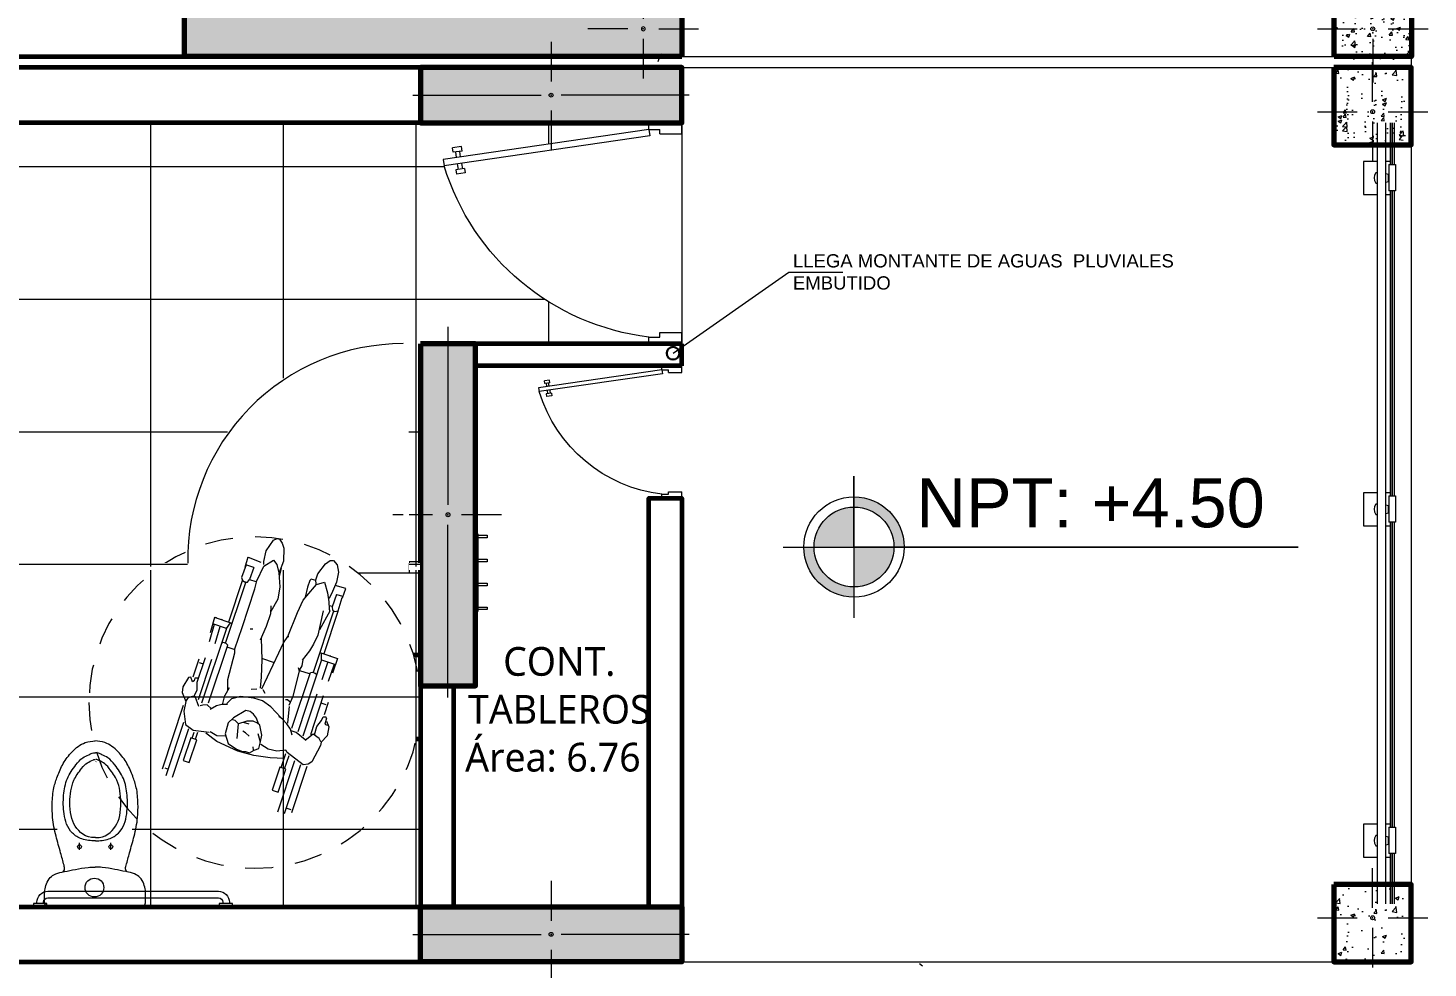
# Model space of a CAD drawing. Header units: metres. Extents: x 28 to 148, y 23 to 113.
# Drawn here: x 48.33 to 54.67, y 60.83 to 65.08 of the extents above; entities that cross this region are included whole.
import ezdxf

# ---------------------------------------------------------------- set-up
doc = ezdxf.new("R2010")
doc.units = ezdxf.units.M
doc.set_wipeout_variables(frame=1)
doc.linetypes.add('DASHED2', pattern=[0.375, 0.25, -0.125])
doc.linetypes.add('HIDDEN', pattern=[9.525, 6.35, -3.175])
for name, color, linetype, lineweight in [('A-FLOR-HRAL', 11, 'Continuous', 9), ('COLUMNAS 50', 32, 'Continuous', 70), ('Equipamiento SR', 23, 'Continuous', 0), ('GRAFO 0 BLANCO', 7, 'Continuous', 0), ('GRAFO 4', 7, 'Continuous', 30), ('GRAFO01', 7, 'Continuous', 0), ('Hatch', 251, 'Continuous', 0), ('I.S.-TUB SAL 2', 140, 'Continuous', 50), ('letras sr', 7, 'Continuous', 5), ('Lineas Referencia', 73, 'Continuous', 13), ('Muros el', 144, 'Continuous', 60), ('Proyeccciones', 1, 'DASHED2', 18), ('puertas', 7, 'Continuous', 5), ('Puertas El', 21, 'Continuous', 15), ('Sanitarios el', 141, 'Continuous', 15), ('Structural - Bearing_Pen_No__20', 1, 'Continuous', 0), ('Tabiques El', 7, 'Continuous', 15), ('TEXTO 100', 7, 'Continuous', 20), ('Vanos', 140, 'Continuous', 5)]:
    doc.layers.add(name, color=color, linetype=linetype, lineweight=lineweight)
doc.styles.add('ARIAL', font='arial.ttf')
doc.styles.add('JOS', font='arial.ttf', dxfattribs={"height": 1})
doc.styles.add('Santa Rosa 1 50', font='trebuc.ttf')
pattern_1 = [(180, (51.2885, 60.8531), (-7e-17, -0.6), []), (270, (51.2885, 60.8531), (0.6, -1e-16), [])]

# ---------------------------------------------------------------- blocks, each defined once
blk = doc.blocks.new('A$C3C3047C9')
at = {"true_color": 0x939598}
h = blk.add_hatch(color=252, dxfattribs=at)
h.dxf.hatch_style = 1
h.paths.add_polyline_path([(1.9, 0), (2.25, 0), (2.25, 0.7), (0, 0.7), (0, 0.45), (1.9, 0.45)])
h.paths.add_polyline_path([(2.0663, 0.575, -1), (2.0837, 0.575, -1)], flags=16)
at = {"layer": 'COLUMNAS 50', "linetype": 'Continuous'}
blk.add_lwpolyline([(2.25, 0.7), (0, 0.7), (0, 0.45), (1.9, 0.45), (1.9, 0), (2.25, 0)], close=True, dxfattribs=at)
at = {"layer": 'Structural - Bearing_Pen_No__20', "linetype": 'Continuous'}
for p, q in [((2.075, 0.62), (2.075, 0.8)), ((2.005, 0.575), (1.825, 0.575)), ((2.145, 0.575), (2.325, 0.575)), ((2.075, 0), (2.075, 0.53))]:
    blk.add_line(p, q, dxfattribs=at)
blk.add_circle((2.075, 0.575), 0.00871, dxfattribs=at)
blk.add_point((2.075, 0.575), dxfattribs=at)
blk = doc.blocks.new('Barandilla - 50 x 12mm-V44-Nivel 2')
at = {"layer": 'A-FLOR-HRAL'}
for p, q in [((-26.7, 93), (-88, 93)), ((-88, 93), (-88, 18.2)), ((34.1, 93), (13.2, 93)), ((27, 79.4), (57, 79.4)), ((27, 79.4), (27, -39.6)), ((57, 79.4), (57, -39.6)), ((-88, 18.2), (-88, -56.6)), ((24.9, 2.6), (25.1, 33.6)), ((-88, -56.6), (-26.7, -56.6)), ((13.2, -56.6), (34.1, -56.6)), ((57, -39.6), (27, -39.6))]:
    blk.add_line(p, q, dxfattribs=at)
for centre, radius, start, end in [((-0.6, 18.2), 39.4, 144.03454, 215.40425), ((-19.3, -77.8), 119.9, 93.56309, 96.31867), ((-19.3, -77.8), 119.9, 68.28199, 74.17456), ((-18.3, 114.4), 119.9, 285.35055, 291.1568), ((-18.3, 114.4), 119.9, 263.12012, 265.98767)]:
    blk.add_arc(centre, radius, start, end, dxfattribs=at)
blk = doc.blocks.new('Barandilla - 50 x 12mm-V8-Nivel 2')
at = {"layer": 'A-FLOR-HRAL'}
for p, q in [((-26.8, 93), (-88, 93)), ((-88, 93), (-88, 18.2)), ((34.1, 93), (13.2, 93)), ((27, 79.4), (57, 79.4)), ((27, 79.4), (27, -39.6)), ((57, 79.4), (57, -39.6)), ((-88, 18.2), (-88, -56.6)), ((24.9, 2.6), (25.1, 33.6)), ((-88, -56.6), (-26.8, -56.6)), ((13.2, -56.6), (34.1, -56.6)), ((57, -39.6), (27, -39.6))]:
    blk.add_line(p, q, dxfattribs=at)
for centre, radius, start, end in [((-0.6, 18.2), 39.4, 144.03454, 215.40425), ((-19.3, -77.8), 119.9, 93.58403, 96.31867), ((-18.3, 114.4), 119.9, 285.37611, 291.1568), ((-19.3, -77.8), 119.9, 68.28199, 74.15247), ((-18.3, 114.4), 119.9, 263.12012, 265.9625)]:
    blk.add_arc(centre, radius, start, end, dxfattribs=at)
blk = doc.blocks.new('Barandilla - Barandilla-596281-Nivel 2')
at = {"layer": 'A-FLOR-HRAL'}
for p, q in [((44629.2, 57249.2), (44629.2, 53713.1)), ((44669.2, 53713.1), (44669.2, 57249.2)), ((44690.1, 57060.5), (44690.1, 57249.2)), ((44698, 57060.5), (44698, 57249.2)), ((44699.6, 57060.5), (44699.6, 57249.2)), ((44707.6, 57060.5), (44707.6, 57249.2)), ((44690.1, 55560.5), (44690.1, 56941.5)), ((44698, 55560.5), (44698, 56941.5)), ((44699.6, 55560.5), (44699.6, 56941.5)), ((44707.6, 55560.5), (44707.6, 56941.5)), ((44690.1, 54060.5), (44690.1, 55441.5)), ((44698, 54060.5), (44698, 55441.5)), ((44699.6, 54060.5), (44699.6, 55441.5)), ((44707.6, 54060.5), (44707.6, 55441.5)), ((44690.1, 53713.1), (44690.1, 53941.5)), ((44698, 53713.1), (44698, 53941.5)), ((44699.6, 53713.1), (44699.6, 53941.5)), ((44707.6, 53713.1), (44707.6, 53941.5))]:
    blk.add_line(p, q, dxfattribs=at)
for name, p in [('Barandilla - 50 x 12mm-V44-Nivel 2', (44655.9, 56981.1)), ('Barandilla - 50 x 12mm-V8-Nivel 2', (44655.9, 55481.1)), ('Barandilla - 50 x 12mm-V8-Nivel 2', (44655.9, 53981.1))]:
    blk.add_blockref(name, p)
blk = doc.blocks.new('puerta 1.00')
at = {"layer": 'Puertas El'}
for p, q in [((165.7653, -11.935), (165.7653, -11.885)), ((165.9153, -11.915), (165.9153, -11.885)), ((165.8653, -11.935), (165.7653, -11.935)), ((165.9153, -11.915), (165.8653, -11.915)), ((165.8653, -11.935), (165.8653, -11.915)), ((165.9153, -11.915), (165.9109, -11.9447)), ((165.9109, -11.9447), (166.8411, -12.0803)), ((165.9153, -11.915), (166.8454, -12.0506)), ((166.76, -12.0129), (166.7629, -11.9931)), ((166.76, -12.0129), (166.7996, -12.0187)), ((166.7629, -11.9931), (166.8024, -11.9989)), ((166.7663, -12.0391), (166.7699, -12.0143)), ((166.7897, -12.0172), (166.7861, -12.042)), ((166.7996, -12.0187), (166.8024, -11.9989)), ((166.7484, -12.0921), (166.7456, -12.1118)), ((166.7484, -12.0921), (166.788, -12.0978)), ((166.7619, -12.0688), (166.7583, -12.0935)), ((166.7817, -12.0716), (166.7781, -12.0964)), ((166.8454, -12.0506), (166.8411, -12.0803)), ((166.8454, -12.0506), (166.8411, -12.0803)), ((166.8454, -12.0506), (166.8411, -12.0803)), ((166.7456, -12.1118), (166.7851, -12.1176)), ((166.788, -12.0978), (166.7851, -12.1176)), ((165.7653, -12.855), (165.7653, -12.835)), ((165.7653, -12.885), (165.7653, -12.835)), ((165.8653, -12.835), (165.7653, -12.835)), ((165.8653, -12.855), (165.8653, -12.835)), ((165.9153, -12.855), (165.8653, -12.855)), ((165.9153, -12.885), (165.9153, -12.855))]:
    blk.add_line(p, q, dxfattribs=at)
at = {"layer": 'Puertas El', "linetype": 'ByBlock'}
blk.add_arc((165.7822, -11.7554), 1.1076, 276.89893, 342.94348, dxfattribs=at)
blk = doc.blocks.new('A$C07B70438')
at = {"layer": 'Equipamiento SR', "linetype": 'Continuous', "lineweight": 0}
for p, q in [((0.0106, 0.3517), (0, 0.3517)), ((0, 0.3517), (0, 0)), ((0.0106, 0), (0.0106, 0.3517)), ((0.0106, 0.3432), (0.0106, 0.3319)), ((0.0525, 0.3432), (0.0106, 0.3432)), ((0.0106, 0.3319), (0.0525, 0.3319)), ((0.0525, 0.3319), (0.0525, 0.3432)), ((0.0525, 0.2348), (0.0106, 0.2348)), ((0.0106, 0.2236), (0.0525, 0.2236)), ((0.0525, 0.2236), (0.0525, 0.2348)), ((0.0525, 0.1264), (0.0106, 0.1264)), ((0.0106, 0.1152), (0.0525, 0.1152)), ((0.0525, 0.1152), (0.0525, 0.1264)), ((0, 0), (0.0106, 0)), ((0.0525, 0.0181), (0.0106, 0.0181)), ((0.0106, 0.0068), (0.0525, 0.0068)), ((0.0525, 0.0068), (0.0525, 0.0181))]:
    blk.add_line(p, q, dxfattribs=at)
blk = doc.blocks.new('DISCAPACITADO-1')
at = {"layer": 'Proyeccciones', "linetype": 'HIDDEN', "ltscale": 1.5}
for p, q in [((682410.6526, 9286072.4771), (682410.7225, 9286072.2423)), ((682410.7473, 9286072.2616), (682410.6806, 9286072.4854)), ((682410.7128, 9286072.4666), (682410.6897, 9286072.4597)), ((682410.7775, 9286072.2677), (682410.7146, 9286072.4788)), ((682410.624, 9286072.3798), (682410.6509, 9286072.3878)), ((682410.6552, 9286072.2751), (682410.624, 9286072.3798)), ((682410.6509, 9286072.3878), (682410.6821, 9286072.2832)), ((682410.142, 9286072.3281), (682410.2148, 9286072.0836)), ((682410.2363, 9286072.1138), (682410.1699, 9286072.3364)), ((682410.2097, 9286072.0094), (682410.1232, 9286072.2995)), ((682410.1347, 9286072.2941), (682410.1499, 9286072.2986)), ((682410.2171, 9286072.2585), (682410.244, 9286072.2665)), ((682410.2483, 9286072.1539), (682410.2171, 9286072.2585)), ((682410.244, 9286072.2665), (682410.2752, 9286072.1619)), ((682410.6821, 9286072.2832), (682410.6552, 9286072.2751)), ((682410.6611, 9286072.2762), (682410.6803, 9286072.2119)), ((682410.6766, 9286072.2815), (682410.6948, 9286072.2207)), ((682410.7607, 9286072.26), (682410.6855, 9286072.2066)), ((682410.7832, 9286072.2575), (682410.7607, 9286072.26)), ((682410.7993, 9286072.2452), (682410.7832, 9286072.2575)), ((682410.8361, 9286072.1704), (682410.7993, 9286072.2452)), ((682410.4631, 9286072.2081), (682410.3661, 9286072.1674)), ((682410.4173, 9286072.1752), (682410.4563, 9286072.1997)), ((682410.4563, 9286072.1997), (682410.4833, 9286072.2085)), ((682410.5356, 9286072.2254), (682410.4631, 9286072.2081)), ((682410.4833, 9286072.2085), (682410.498, 9286072.2084)), ((682410.498, 9286072.2084), (682410.516, 9286072.2135)), ((682410.516, 9286072.2135), (682410.5371, 9286072.2015)), ((682410.533, 9286072.2018), (682410.5312, 9286072.1861)), ((682410.6095, 9286072.234), (682410.5356, 9286072.2254)), ((682410.5371, 9286072.2015), (682410.5571, 9286072.1932)), ((682410.5571, 9286072.1932), (682410.563, 9286072.168)), ((682410.5989, 9286072.1945), (682410.566, 9286072.1753)), ((682410.6392, 9286072.2018), (682410.5989, 9286072.1945)), ((682410.6736, 9286072.2343), (682410.6095, 9286072.234)), ((682410.6796, 9286072.1963), (682410.6392, 9286072.2018)), ((682410.6855, 9286072.2066), (682410.6796, 9286072.1963)), ((682410.222, 9286072.0949), (682410.2576, 9286072.1188)), ((682410.2752, 9286072.1619), (682410.2483, 9286072.1539)), ((682410.2542, 9286072.1549), (682410.2624, 9286072.1275)), ((682410.2576, 9286072.1188), (682410.3307, 9286072.1261)), ((682410.2697, 9286072.1602), (682410.2793, 9286072.1281)), ((682410.3661, 9286072.1674), (682410.3153, 9286072.1306)), ((682410.3351, 9286072.1231), (682410.3662, 9286072.1394)), ((682410.3662, 9286072.1394), (682410.4055, 9286072.1401)), ((682410.4028, 9286072.1317), (682410.4173, 9286072.1752)), ((682410.4143, 9286072.0804), (682410.4028, 9286072.1317)), ((682410.4607, 9286072.0849), (682410.4563, 9286072.1503)), ((682410.4949, 9286072.1239), (682410.4828, 9286072.1162)), ((682410.5126, 9286072.1387), (682410.4949, 9286072.1239)), ((682410.5503, 9286072.1256), (682410.5625, 9286072.1632)), ((682410.569, 9286072.1315), (682410.5581, 9286072.0879)), ((682410.563, 9286072.168), (682410.569, 9286072.1315)), ((682410.7061, 9286072.1274), (682410.6982, 9286072.1009)), ((682410.7649, 9286072.1478), (682410.7232, 9286072.1153)), ((682410.7564, 9286072.1289), (682410.8135, 9286071.9372)), ((682410.8015, 9286072.1202), (682410.7657, 9286072.1497)), ((682410.8415, 9286071.9455), (682410.7884, 9286072.1235)), ((682410.8289, 9286072.1399), (682410.8015, 9286072.1202)), ((682410.8064, 9286072.1227), (682410.817, 9286072.0848)), ((682410.8365, 9286072.1545), (682410.8289, 9286072.1399)), ((682410.8376, 9286072.1555), (682410.8361, 9286072.1704)), ((682410.8649, 9286072.126), (682410.8376, 9286072.1555)), ((682410.8712, 9286072.0846), (682410.8649, 9286072.126)), ((682410.2123, 9286072.0338), (682410.222, 9286072.0949)), ((682410.4387, 9286072.0575), (682410.4143, 9286072.0804)), ((682410.447, 9286072.0688), (682410.4339, 9286072.0662)), ((682410.4925, 9286072.0233), (682410.4387, 9286072.0575)), ((682410.4615, 9286072.0843), (682410.447, 9286072.0688)), ((682410.4993, 9286072.0707), (682410.4615, 9286072.0843)), ((682410.5096, 9286072.0848), (682410.4839, 9286072.0769)), ((682410.5272, 9286072.0707), (682410.4993, 9286072.0707)), ((682410.5478, 9286072.0789), (682410.5272, 9286072.0707)), ((682410.5429, 9286072.0558), (682410.5283, 9286072.0391)), ((682410.5531, 9286072.0821), (682410.5429, 9286072.0558)), ((682410.5581, 9286072.0879), (682410.5478, 9286072.0789)), ((682410.6606, 9286072.0565), (682410.6434, 9286072.0452)), ((682410.6804, 9286072.0771), (682410.6606, 9286072.0565)), ((682410.6982, 9286072.1009), (682410.6804, 9286072.0771)), ((682410.6862, 9286072.0279), (682410.6827, 9286072.0738)), ((682410.7232, 9286072.1153), (682410.7017, 9286072.109)), ((682410.704, 9286072.0969), (682410.78, 9286071.842)), ((682410.8288, 9286071.7837), (682410.7308, 9286072.1123)), ((682410.817, 9286072.0848), (682410.837, 9286072.058)), ((682410.837, 9286072.058), (682410.8437, 9286072.0404)), ((682410.853, 9286072.0741), (682410.8631, 9286072.0774)), ((682410.8584, 9286072.0464), (682410.853, 9286072.0741)), ((682410.8591, 9286072.0593), (682410.8712, 9286072.0846)), ((682410.2033, 9286071.9501), (682410.2202, 9286071.9903)), ((682410.2202, 9286071.9903), (682410.2123, 9286072.0338)), ((682410.2202, 9286071.9903), (682410.2328, 9286071.9723)), ((682410.2806, 9286072.0108), (682410.2619, 9286071.966)), ((682410.2974, 9286072.0052), (682410.2853, 9286072.0081)), ((682410.3935, 9286071.654), (682410.2915, 9286071.9963)), ((682410.3182, 9286072.0033), (682410.2974, 9286072.0052)), ((682410.338, 9286072.02), (682410.3182, 9286072.0033)), ((682410.3236, 9286071.9939), (682410.4024, 9286071.7295)), ((682410.3597, 9286072.0056), (682410.3319, 9286072.0234)), ((682410.3831, 9286071.9993), (682410.3597, 9286072.0056)), ((682410.409, 9286071.9977), (682410.3831, 9286071.9993)), ((682410.3881, 9286071.9945), (682410.3954, 9286071.9585)), ((682410.4272, 9286071.9722), (682410.4059, 9286071.9943)), ((682410.5126, 9286072.0272), (682410.4925, 9286072.0233)), ((682410.5283, 9286072.0391), (682410.5126, 9286072.0272)), ((682410.6059, 9286072.002), (682410.5673, 9286071.9761)), ((682410.6522, 9286072.0502), (682410.6059, 9286072.002)), ((682410.688, 9286071.999), (682410.6862, 9286072.0279)), ((682410.7033, 9286071.9524), (682410.6869, 9286071.9937)), ((682410.8437, 9286072.0404), (682410.8562, 9286072.0398)), ((682410.8645, 9286071.9757), (682410.848, 9286072.0312)), ((682410.8584, 9286072.0464), (682410.8562, 9286072.0398)), ((682410.2043, 9286071.9245), (682410.2033, 9286071.9501)), ((682410.2328, 9286071.9723), (682410.2499, 9286071.9648)), ((682410.2499, 9286071.9648), (682410.2619, 9286071.966)), ((682410.257, 9286071.9652), (682410.2708, 9286071.9355)), ((682410.2708, 9286071.9355), (682410.2693, 9286071.8996)), ((682410.3309, 9286071.7965), (682410.2758, 9286071.9812)), ((682410.3974, 9286071.9565), (682410.4159, 9286071.9209)), ((682410.4082, 9286071.9318), (682410.4068, 9286071.8854)), ((682410.4675, 9286071.9604), (682410.4272, 9286071.9722)), ((682410.5281, 9286071.9654), (682410.4675, 9286071.9604)), ((682410.5136, 9286071.9259), (682410.5398, 9286071.9229)), ((682410.5673, 9286071.9761), (682410.5281, 9286071.9654)), ((682410.5674, 9286071.9254), (682410.5763, 9286071.9422)), ((682410.6799, 9286071.969), (682410.6708, 9286071.9689)), ((682410.6921, 9286071.9788), (682410.6799, 9286071.969)), ((682410.7285, 9286071.8364), (682410.7033, 9286071.9524)), ((682410.8563, 9286071.9853), (682410.8332, 9286071.9784)), ((682410.2288, 9286071.8809), (682410.2043, 9286071.9245)), ((682410.2405, 9286071.879), (682410.2288, 9286071.8809)), ((682410.2474, 9286071.9001), (682410.2405, 9286071.879)), ((682410.255, 9286071.8955), (682410.2474, 9286071.9001)), ((682410.2731, 9286071.7964), (682410.2485, 9286071.8793)), ((682410.2584, 9286071.8832), (682410.255, 9286071.8955)), ((682410.2741, 9286071.8839), (682410.2584, 9286071.8832)), ((682410.2693, 9286071.9007), (682410.3029, 9286071.7882)), ((682410.4068, 9286071.8854), (682410.435, 9286071.7636)), ((682410.5584, 9286071.8696), (682410.5549, 9286071.9194)), ((682410.5585, 9286071.7898), (682410.5584, 9286071.8696)), ((682410.562, 9286071.9221), (682410.6349, 9286071.757)), ((682410.8346, 9286071.8722), (682410.8578, 9286071.7943)), ((682410.8855, 9286071.8006), (682410.8618, 9286071.8803)), ((682410.2946, 9286071.8187), (682410.2768, 9286071.8134)), ((682410.6111, 9286071.8017), (682410.5632, 9286071.7871)), ((682410.724, 9286071.821), (682410.7285, 9286071.8364)), ((682410.7401, 9286071.8127), (682410.7275, 9286071.8361)), ((682410.7755, 9286071.8486), (682410.7322, 9286071.8364)), ((682410.7445, 9286071.7834), (682410.7401, 9286071.8127)), ((682410.78, 9286071.842), (682410.7897, 9286071.8401)), ((682410.7897, 9286071.8401), (682410.8017, 9286071.8437)), ((682410.7931, 9286071.8406), (682410.8771, 9286071.559)), ((682410.8017, 9286071.8437), (682410.8088, 9286071.8506)), ((682410.8288, 9286071.7837), (682410.8921, 9286071.8026)), ((682410.9009, 9286071.774), (682410.8799, 9286071.8425)), ((682410.4326, 9286071.7486), (682410.3996, 9286071.7383)), ((682410.435, 9286071.7636), (682410.4348, 9286071.7458)), ((682410.4348, 9286071.7458), (682410.4655, 9286071.6471)), ((682410.5522, 9286071.6956), (682410.5585, 9286071.7898)), ((682410.6349, 9286071.757), (682410.6536, 9286071.7114)), ((682410.773, 9286071.7441), (682410.7408, 9286071.7875)), ((682410.7892, 9286071.713), (682410.773, 9286071.7441)), ((682410.8199, 9286071.7498), (682410.9009, 9286071.774)), ((682410.8286, 9286071.7834), (682410.8276, 9286071.7527)), ((682410.895, 9286071.562), (682410.8375, 9286071.7551)), ((682410.8671, 9286071.7629), (682410.8679, 9286071.7604)), ((682410.3381, 9286071.6375), (682410.3181, 9286071.7178)), ((682410.3385, 9286071.6063), (682410.3217, 9286071.676)), ((682410.3457, 9286071.7246), (682410.3653, 9286071.6458)), ((682410.3833, 9286071.719), (682410.3736, 9286071.7209)), ((682410.3953, 9286071.7225), (682410.3833, 9286071.719)), ((682410.3922, 9286071.7211), (682410.4761, 9286071.4394)), ((682410.4024, 9286071.7295), (682410.3953, 9286071.7225)), ((682410.574, 9286071.6402), (682410.5485, 9286071.7023)), ((682410.6536, 9286071.7114), (682410.6727, 9286071.6822)), ((682410.6727, 9286071.6822), (682410.7136, 9286071.5718)), ((682410.6727, 9286071.6822), (682410.6765, 9286071.6813)), ((682410.8082, 9286071.6714), (682410.7892, 9286071.713)), ((682410.3935, 9286071.654), (682410.3315, 9286071.6355)), ((682410.4195, 9286071.6305), (682410.3385, 9286071.6064)), ((682410.3725, 9286071.6165), (682410.3738, 9286071.6114)), ((682410.3938, 9286071.6539), (682410.4115, 9286071.6287)), ((682410.4594, 9286071.4322), (682410.4019, 9286071.6253)), ((682410.4655, 9286071.6471), (682410.5164, 9286071.4706)), ((682410.5008, 9286071.6532), (682410.5139, 9286071.6517)), ((682410.5911, 9286071.5825), (682410.574, 9286071.6402)), ((682410.8282, 9286071.5611), (682410.8082, 9286071.6714)), ((682410.8585, 9286071.5618), (682410.8147, 9286071.6477)), ((682410.3462, 9286071.6046), (682410.3453, 9286071.6083)), ((682410.591, 9286071.5452), (682410.5911, 9286071.5825)), ((682410.6216, 9286071.5152), (682410.5928, 9286071.5717)), ((682410.7136, 9286071.5718), (682410.7366, 9286071.5157)), ((682410.8536, 9286071.5188), (682410.856, 9286071.5524)), ((682410.856, 9286071.5524), (682410.8585, 9286071.5618)), ((682410.8691, 9286071.5418), (682410.8712, 9286071.5566)), ((682410.8712, 9286071.5566), (682410.8824, 9286071.5622)), ((682410.8824, 9286071.5622), (682410.8975, 9286071.5596)), ((682410.8975, 9286071.5596), (682410.9136, 9286071.4984)), ((682410.6303, 9286071.4587), (682410.6216, 9286071.5152)), ((682410.7366, 9286071.5157), (682410.7525, 9286071.4947)), ((682410.7554, 9286071.4563), (682410.7455, 9286071.5017)), ((682410.7525, 9286071.4947), (682410.7955, 9286071.4427)), ((682410.8455, 9286071.4795), (682410.8536, 9286071.5188)), ((682410.8689, 9286071.4722), (682410.8541, 9286071.5037)), ((682410.8565, 9286071.5359), (682410.8686, 9286071.5381)), ((682410.8872, 9286071.4845), (682410.8691, 9286071.5418)), ((682410.8872, 9286071.4845), (682410.9161, 9286071.4926)), ((682410.9138, 9286071.5001), (682410.929, 9286071.4567)), ((682410.4557, 9286071.4223), (682410.4596, 9286071.4349)), ((682410.4738, 9286071.3643), (682410.4557, 9286071.4223)), ((682410.4596, 9286071.4349), (682410.4746, 9286071.4431)), ((682410.4756, 9286071.4432), (682410.4832, 9286071.4426)), ((682410.4832, 9286071.4426), (682410.4907, 9286071.4296)), ((682410.5092, 9286071.374), (682410.4907, 9286071.4296)), ((682410.4918, 9286071.4299), (682410.5203, 9286071.4376)), ((682410.5164, 9286071.4706), (682410.5253, 9286071.4339)), ((682410.5253, 9286071.4339), (682410.5536, 9286071.3672)), ((682410.6232, 9286071.3958), (682410.6303, 9286071.4587)), ((682410.7649, 9286071.426), (682410.7554, 9286071.4563)), ((682410.7704, 9286071.4198), (682410.7649, 9286071.426)), ((682410.7917, 9286071.4247), (682410.7704, 9286071.4198)), ((682410.7937, 9286071.4412), (682410.7914, 9286071.4215)), ((682410.7914, 9286071.4215), (682410.8001, 9286071.3949)), ((682410.7955, 9286071.4427), (682410.8308, 9286071.4312)), ((682410.8308, 9286071.4312), (682410.8455, 9286071.4795)), ((682410.8857, 9286071.4296), (682410.8689, 9286071.4722)), ((682410.929, 9286071.4567), (682410.8795, 9286071.4452)), ((682410.8932, 9286071.3834), (682410.8857, 9286071.4296)), ((682410.4814, 9286071.3292), (682410.4684, 9286071.3755)), ((682410.5092, 9286071.374), (682410.4777, 9286071.3649)), ((682410.5545, 9286071.3592), (682410.553, 9286071.3461)), ((682410.5536, 9286071.3672), (682410.597, 9286071.3393)), ((682410.597, 9286071.3393), (682410.6124, 9286071.3573)), ((682410.6124, 9286071.3573), (682410.6232, 9286071.3958)), ((682410.6336, 9286071.376), (682410.6249, 9286071.4115)), ((682410.6431, 9286071.3417), (682410.625, 9286071.3932)), ((682410.8001, 9286071.3949), (682410.8322, 9286071.348)), ((682410.8858, 9286071.3509), (682410.8932, 9286071.3834)), ((682410.4825, 9286071.3293), (682410.5409, 9286071.3493)), ((682410.553, 9286071.3461), (682410.5626, 9286071.2979)), ((682410.5626, 9286071.2979), (682410.594, 9286071.2481)), ((682410.6428, 9286071.2832), (682410.6431, 9286071.3417)), ((682410.8322, 9286071.348), (682410.853, 9286071.3317)), ((682410.853, 9286071.3317), (682410.8681, 9286071.3323)), ((682410.8681, 9286071.3323), (682410.8858, 9286071.3509)), ((682410.594, 9286071.2481), (682410.6101, 9286071.2398)), ((682410.6101, 9286071.2398), (682410.6207, 9286071.2426)), ((682410.6207, 9286071.2426), (682410.6338, 9286071.2605)), ((682410.6338, 9286071.2605), (682410.6428, 9286071.2832))]:
    blk.add_line(p, q, dxfattribs=at)
at = {"layer": 'Proyeccciones', "linetype": 'HIDDEN', "ltscale": 0.02}
blk.add_circle((682410.5323, 9286071.9856), 0.75, dxfattribs=at)
blk = doc.blocks.new('INODFLUX-P')
at = {"layer": 'Sanitarios el'}
for p, q in [((0, -0.2121), (0, 0.2126)), ((0.023, 0.2288), (0.0672, 0.2288)), ((0, 0.1438), (0, -0.0981)), ((0.2582, 0.0706), (0.2891, 0.0706)), ((0.2582, -0.071), (0.2891, -0.071)), ((0.023, -0.2282), (0.023, -0.2282)), ((0.023, -0.2282), (0.0672, -0.2282))]:
    blk.add_line(p, q, dxfattribs=at)
for centre, radius in [((0.2717, 0.0706), 0.00872), ((0.0867, 0.0033), 0.0425), ((0.2717, -0.071), 0.00872)]:
    blk.add_circle(centre, radius, dxfattribs=at)
for points in [[(0, 0.2126), (0.0044, 0.2213), (0.0135, 0.2274), (0.023, 0.2288)], [(0.0672, 0.2288), (0.0955, 0.223), (0.1264, 0.2081), (0.1445, 0.1864), (0.157, 0.1508), (0.1588, 0.1386)], [(0.1874, 0.1409), (0.2442, 0.1561), (0.3196, 0.1768), (0.4039, 0.1925), (0.4675, 0.1942), (0.5389, 0.1866), (0.5904, 0.1708), (0.6481, 0.1445), (0.701, 0.1046), (0.7429, 0.0445), (0.7506, -0.0003)], [(0.1579, 0.145), (0.1674, 0.1389), (0.1874, 0.1409)], [(0.2977, -0.0011), (0.3073, 0.0603), (0.3337, 0.1031), (0.3743, 0.1291), (0.42, 0.1406), (0.5047, 0.1425), (0.5802, 0.1255), (0.6419, 0.087), (0.6742, 0.0556), (0.6882, 0.0286), (0.6966, 0.0076), (0.6966, -0.0011)], [(0.1874, -0.1404), (0.2442, -0.1556), (0.3196, -0.1762), (0.4039, -0.192), (0.4675, -0.1937), (0.5389, -0.1861), (0.5904, -0.1703), (0.6481, -0.144), (0.701, -0.1041), (0.7429, -0.0439), (0.7506, 0.0009)], [(0.2977, -0.0011), (0.3073, -0.0624), (0.3337, -0.1052), (0.3743, -0.1312), (0.42, -0.1427), (0.5047, -0.1446), (0.5802, -0.1276), (0.6419, -0.0891), (0.6742, -0.0577), (0.6882, -0.0307), (0.6966, -0.0097), (0.6966, -0.0011)], [(0.0672, -0.2282), (0.0955, -0.2225), (0.1264, -0.2075), (0.1445, -0.1859), (0.157, -0.1503), (0.1588, -0.1381)], [(0.1579, -0.1444), (0.1674, -0.1384), (0.1874, -0.1404)], [(0, -0.2121), (0.0044, -0.2208), (0.0135, -0.2269), (0.023, -0.2282)]]:
    blk.add_spline(points, degree=3, dxfattribs=at)
for points, knots in [([(0.1588, 0.1386), (0.1623, 0.1223), (0.1698, 0.0871), (0.1777, 0.0409), (0.1792, 0.0109), (0.1796, 0.0003)], [0, 0, 0, 0, 0.0500478, 0.1080759, 0.1401372, 0.1401372, 0.1401372, 0.1401372]), ([(0.3131, -0.0011), (0.3106, 0.0471), (0.3384, 0.0711), (0.391, 0.1086), (0.4315, 0.1145), (0.5072, 0.1138), (0.5432, 0.1094), (0.5901, 0.088), (0.6081, 0.0754), (0.6383, 0.0517), (0.6458, 0.0447), (0.6554, 0.0285), (0.6616, 0.0158), (0.666, 0.0062), (0.6666, 0.0045), (0.6667, 0.0043)], [0, 0, 0, 0, 0.1299393, 0.1299393, 0.2598787, 0.2598787, 0.374754, 0.374754, 0.445792, 0.445792, 0.4942707, 0.4942707, 0.5266072, 0.5266072, 0.535214, 0.535214, 0.535214, 0.535214]), ([(0.1588, -0.1381), (0.1623, -0.1218), (0.1698, -0.0866), (0.1777, -0.0404), (0.1792, -0.0104), (0.1796, 0.0003)], [0, 0, 0, 0, 0.0500478, 0.1080759, 0.1401372, 0.1401372, 0.1401372, 0.1401372]), ([(0.3131, -0.0011), (0.3106, -0.0492), (0.3384, -0.0732), (0.391, -0.1107), (0.4315, -0.1166), (0.5072, -0.1159), (0.5432, -0.1115), (0.5901, -0.0901), (0.6081, -0.0775), (0.6383, -0.0539), (0.6458, -0.0468), (0.6554, -0.0306), (0.6616, -0.0179), (0.666, -0.0083), (0.6666, -0.0066), (0.6667, -0.0064)], [0, 0, 0, 0, 0.1299393, 0.1299393, 0.2598787, 0.2598787, 0.374754, 0.374754, 0.445792, 0.445792, 0.4942707, 0.4942707, 0.5266072, 0.5266072, 0.535214, 0.535214, 0.535214, 0.535214])]:
    blk.add_open_spline(points, degree=3, knots=knots, dxfattribs=at)
for points in [[(0.6667, 0.0043), (0.6667, 0.0041), (0.6667, 0.003), (0.6666, 0.0005)], [(0.6567, -0.0046), (0.6567, -0.0042), (0.6567, -0.0037), (0.6566, -0.0032)], [(0.6667, -0.0064), (0.6667, -0.0062), (0.6667, -0.0051), (0.6666, -0.0027)]]:
    blk.add_open_spline(points, degree=3, dxfattribs=at)
blk.add_point((0, 0), dxfattribs=at)
blk = doc.blocks.new('A$C177A501D')
at = {"layer": 'GRAFO 0 BLANCO'}
for p, q in [((0.835, 0.1), (0.0635, 0.1)), ((0.835, 0.07), (0.0635, 0.07)), ((0.0135, 0.05), (0.0135, 0.045)), ((0.0435, 0.05), (0.0435, 0.045)), ((0.855, 0.045), (0.855, 0.05)), ((0.885, 0.045), (0.885, 0.05))]:
    blk.add_line(p, q, dxfattribs=at)
for points in [[(0.06, 0.045), (0.06, 0.03), (0, 0.03), (0, 0.045)], [(0.9, 0.045), (0.9, 0.03), (0.84, 0.03), (0.84, 0.045)]]:
    blk.add_lwpolyline(points, close=True, dxfattribs=at)
for centre, radius, start, end in [((0.0635, 0.05), 0.05, 90, 180), ((0.0635, 0.05), 0.02, 90, 180), ((0.835, 0.05), 0.05, 0.01798, 90), ((0.835, 0.05), 0.02, 0.01798, 90)]:
    blk.add_arc(centre, radius, start, end, dxfattribs=at)
blk = doc.blocks.new('columna pasillos')
at = {"layer": 'GRAFO 0 BLANCO'}
h = blk.add_hatch(dxfattribs=at)
h.set_pattern_fill('AR-CONC', color=256, scale=0.024, angle=-90)
h.set_pattern_definition([(320, (0, 0), (-0.015060515, -0.17214244), [0.018, -0.198]), (265, (0, 0), (0.18052611, 0.03330032), [0.0144, -0.1584]), (10.45144, (-0.00126, -0.01435), (0.1654656, -0.13884213), [0.01529765, -0.16827411]), (316.1842, (0.048, -7e-10), (-0.03972463, -0.25613792), [0.027, -0.297]), (6.63563, (0.0447, -0.02134), (0.23378846, -0.22431887), [0.02294648, -0.2524113]), (261.18416, (0.048, -7e-10), (0.23378846, -0.22431887), [0.0216, -0.2376]), (291, (0.036, -0.024), (-0.096628536, -0.14325769), [0.018, -0.198]), (236, (0.036, -0.024), (0.17403601, -0.05839568), [0.0144, -0.1584]), (341.45144, (0.02795, -0.03594), (0.07740747, -0.20165337), [0.01529765, -0.16827411]), (307.5, (0, 0), (0.079894525, -0.002918366), [0, -0.15648, 0, -0.1608, 0, -0.159]), (277.5, (0, 0), (0.09465881, -0.06313669), [0, -0.09168, 0, -0.15288, 0, -0.0606]), (237.5, (7e-10, 0.05352), (-0.005413171, -0.128117385), [0, -0.06, 0, -0.1872, 0, -0.2484]), (227.5, (1e-09, 0.07752), (0.024025194, -0.13996468), [0, -0.078, 0, -0.12432, 0, -0.1764])])
h.paths.add_polyline_path([(-235.5347, 35.024), (-235.7847, 35.024), (-235.7847, 34.674), (-235.5347, 34.674)])
h.paths.add_polyline_path([(-235.651, 34.849, -1), (-235.6684, 34.849, -1)], flags=16)
at = {"layer": 'COLUMNAS 50', "color": 1, "linetype": 'Continuous', "lineweight": 9}
for p, q in [((-235.6597, 35.099), (-235.6597, 34.919)), ((-235.7047, 34.849), (-235.8847, 34.849)), ((-235.6147, 34.849), (-235.4347, 34.849)), ((-235.6597, 34.779), (-235.6597, 34.599))]:
    blk.add_line(p, q, dxfattribs=at)
at = {"layer": 'COLUMNAS 50', "linetype": 'Continuous'}
blk.add_lwpolyline([(-235.7847, 35.024), (-235.5347, 35.024), (-235.5347, 34.674), (-235.7847, 34.674)], close=True, dxfattribs=at)
at = {"layer": 'COLUMNAS 50', "color": 1, "linetype": 'Continuous', "lineweight": 9}
blk.add_circle((-235.6597, 34.849), 0.00871, dxfattribs=at)
blk.add_point((-235.6597, 34.849), dxfattribs=at)

msp = doc.modelspace()

# ---------------------------------------------------------------- hatches: boundary and pattern name
at = {"layer": 'COLUMNAS 50', "true_color": 0xc7c8ca}
h = msp.add_hatch(color=9, dxfattribs=at)
h.dxf.hatch_style = 1
h.paths.add_polyline_path([(51.2907, 64.9019), (50.1076, 64.9019), (50.1076, 64.6519), (51.2907, 64.6519)])
h = msp.add_hatch(color=9, dxfattribs=at)
h.dxf.hatch_style = 1
h.paths.add_polyline_path([(50.3576, 63.6519), (50.1076, 63.6519), (50.1076, 62.103), (50.3576, 62.103)])
h = msp.add_hatch(color=9, dxfattribs=at)
h.dxf.hatch_style = 1
h.paths.add_polyline_path([(51.2907, 60.8531), (50.1076, 60.8531), (50.1076, 61.1031), (51.2907, 61.1031)])
at = {"layer": 'GRAFO 0 BLANCO'}
h = msp.add_hatch(dxfattribs=at)
h.set_pattern_fill('AR-CONC', color=256, scale=0.024)
h.set_pattern_definition([(50, (89.26503, 300.71817), (0.17214244, -0.015060515), [0.018, -0.198]), (355, (89.26503, 300.71817), (-0.03330032, 0.18052611), [0.0144, -0.1584]), (100.45144, (89.27938, 300.71691), (0.13884213, 0.1654656), [0.01529765, -0.16827411]), (46.1842, (89.26503, 300.76617), (0.25613792, -0.03972463), [0.027, -0.297]), (96.63563, (89.28638, 300.76286), (0.22431887, 0.23378846), [0.02294648, -0.2524113]), (351.18416, (89.26503, 300.76617), (0.22431887, 0.23378846), [0.0216, -0.2376]), (21, (89.28903, 300.75417), (0.14325769, -0.096628536), [0.018, -0.198]), (326, (89.28903, 300.75417), (0.05839568, 0.17403601), [0.0144, -0.1584]), (71.45144, (89.30097, 300.74612), (0.20165337, 0.07740747), [0.01529765, -0.16827411]), (37.5, (89.26503, 300.71817), (0.002918366, 0.079894525), [0, -0.15648, 0, -0.1608, 0, -0.159]), (7.5, (89.26503, 300.71817), (0.06313669, 0.09465881), [0, -0.09168, 0, -0.15288, 0, -0.0606]), (327.5, (89.21151, 300.71817), (0.128117385, -0.005413171), [0, -0.06, 0, -0.1872, 0, -0.2484]), (317.5, (89.18751, 300.71817), (0.13996468, 0.024025194), [0, -0.078, 0, -0.12432, 0, -0.1764])])
h.paths.add_polyline_path([(54.241, 65.1835), (54.241, 64.9335), (54.591, 64.9335), (54.591, 65.1835)])
h.paths.add_polyline_path([(54.416, 65.0672, -1), (54.416, 65.0498, -1)], flags=16)
h = msp.add_hatch(dxfattribs=at)
h.set_pattern_fill('AR-CONC', color=256, scale=0.024)
h.set_pattern_definition([(50, (89.2282, 300.35037), (0.17214244, -0.015060515), [0.018, -0.198]), (355, (89.2282, 300.35037), (-0.03330032, 0.18052611), [0.0144, -0.1584]), (100.45144, (89.24255, 300.34912), (0.13884213, 0.1654656), [0.01529765, -0.16827411]), (46.1842, (89.2282, 300.39837), (0.25613792, -0.03972463), [0.027, -0.297]), (96.63563, (89.24955, 300.39506), (0.22431887, 0.23378846), [0.02294648, -0.2524113]), (351.18416, (89.2282, 300.39837), (0.22431887, 0.23378846), [0.0216, -0.2376]), (21, (89.2522, 300.38637), (0.14325769, -0.096628536), [0.018, -0.198]), (326, (89.2522, 300.38637), (0.05839568, 0.17403601), [0.0144, -0.1584]), (71.45144, (89.26414, 300.37832), (0.20165337, 0.07740747), [0.01529765, -0.16827411]), (37.5, (89.228204, 300.35037), (0.002918366, 0.079894525), [0, -0.15648, 0, -0.1608, 0, -0.159]), (7.5, (89.2282, 300.35037), (0.06313669, 0.09465881), [0, -0.09168, 0, -0.15288, 0, -0.0606]), (327.5, (89.174684, 300.35037), (0.128117385, -0.005413171), [0, -0.06, 0, -0.1872, 0, -0.2484]), (317.5, (89.15068, 300.35037), (0.13996468, 0.024025194), [0, -0.078, 0, -0.12432, 0, -0.1764])])
h.paths.add_polyline_path([(54.2406, 64.9019), (54.2406, 64.5519), (54.5906, 64.5519), (54.5911, 64.9019)])
edge = h.paths.add_edge_path(flags=16)
edge.add_arc((54.3792, 64.6907), 0.00871, 0, 360)
h = msp.add_hatch(dxfattribs=at)
h.set_pattern_fill('AR-CONC', color=256, scale=0.024)
h.set_pattern_definition([(50, (89.22815, 300.33064), (0.17214244, -0.015060515), [0.018, -0.198]), (355, (89.22815, 300.33064), (-0.03330032, 0.18052611), [0.0144, -0.1584]), (100.45144, (89.24249, 300.32938), (0.13884213, 0.1654656), [0.01529765, -0.16827411]), (46.1842, (89.22815, 300.37864), (0.25613792, -0.03972463), [0.027, -0.297]), (96.63563, (89.2495, 300.37533), (0.22431887, 0.23378846), [0.02294648, -0.2524113]), (351.18416, (89.22815, 300.37864), (0.22431887, 0.23378846), [0.0216, -0.2376]), (21, (89.25215, 300.36664), (0.14325769, -0.096628536), [0.018, -0.198]), (326, (89.25215, 300.36664), (0.05839568, 0.17403601), [0.0144, -0.1584]), (71.45144, (89.26408, 300.35858), (0.20165337, 0.07740747), [0.01529765, -0.16827411]), (37.5, (89.228146, 300.330636), (0.002918366, 0.079894525), [0, -0.15648, 0, -0.1608, 0, -0.159]), (7.5, (89.22815, 300.33064), (0.06313669, 0.09465881), [0, -0.09168, 0, -0.15288, 0, -0.0606]), (327.5, (89.174626, 300.330636), (0.128117385, -0.005413171), [0, -0.06, 0, -0.1872, 0, -0.2484]), (317.5, (89.15063, 300.33064), (0.13996468, 0.024025194), [0, -0.078, 0, -0.12432, 0, -0.1764])])
h.paths.add_polyline_path([(54.2042, 64.7959), (54.2042, 64.5459), (54.5542, 64.5459), (54.5542, 64.7959)])
h.paths.add_polyline_path([(54.3792, 64.6797, -1), (54.3792, 64.6622, -1)], flags=16)
h = msp.add_hatch(dxfattribs=at)
h.set_pattern_fill('AR-CONC', color=256, scale=0.024)
h.set_pattern_definition([(50, (89.2282, 296.56218), (0.17214244, -0.015060515), [0.018, -0.198]), (355, (89.2282, 296.56218), (-0.03330032, 0.18052611), [0.0144, -0.1584]), (100.45144, (89.24255, 296.56093), (0.13884213, 0.1654656), [0.01529765, -0.16827411]), (46.1842, (89.2282, 296.61018), (0.25613792, -0.03972463), [0.027, -0.297]), (96.63563, (89.24955, 296.60687), (0.22431887, 0.23378846), [0.02294648, -0.2524113]), (351.18416, (89.2282, 296.61018), (0.22431887, 0.23378846), [0.0216, -0.2376]), (21, (89.2522, 296.59818), (0.14325769, -0.096628536), [0.018, -0.198]), (326, (89.2522, 296.59818), (0.05839568, 0.17403601), [0.0144, -0.1584]), (71.45144, (89.26414, 296.59013), (0.20165337, 0.07740747), [0.01529765, -0.16827411]), (37.5, (89.228204, 296.56218), (0.002918366, 0.079894525), [0, -0.15648, 0, -0.1608, 0, -0.159]), (7.5, (89.2282, 296.56218), (0.06313669, 0.09465881), [0, -0.09168, 0, -0.15288, 0, -0.0606]), (327.5, (89.174684, 296.56218), (0.128117385, -0.005413171), [0, -0.06, 0, -0.1872, 0, -0.2484]), (317.5, (89.15068, 296.56218), (0.13996468, 0.024025194), [0, -0.078, 0, -0.12432, 0, -0.1764])])
h.paths.add_polyline_path([(54.2406, 61.2031), (54.2407, 60.8531), (54.5954, 60.8531), (54.5958, 61.2031)])
edge = h.paths.add_edge_path(flags=16)
edge.add_arc((54.3792, 60.9025), 0.00871, 0, 360)
at = {"layer": 'TEXTO 100', "ltscale": 1.3}
h = msp.add_hatch(color=7, dxfattribs=at)
edge = h.paths.add_edge_path()
edge.add_line((52.2499, 62.7314), (52.0693, 62.7314))
edge.add_line((52.0693, 62.7314), (52.0693, 62.5507))
edge.add_arc((52.0693, 62.7314), 0.1806, 270, 360)
edge = h.paths.add_edge_path()
edge.add_arc((52.0693, 62.7314), 0.1806, 90, 180)
edge.add_line((51.8886, 62.7314), (52.0693, 62.7314))
edge.add_line((52.0693, 62.7314), (52.0693, 62.912))
edge = h.paths.add_edge_path()
edge.add_line((52.0693, 62.9581), (52.0693, 62.912))
edge.add_arc((52.0693, 62.7314), 0.1806, 0, 90, ccw=False)
edge.add_line((52.2499, 62.7314), (52.296, 62.7314))
edge.add_arc((52.0693, 62.7314), 0.2267, 0, 90)
msp.add_hatch(color=7, dxfattribs=at).paths.add_polyline_path([(51.8886, 62.7314), (51.8425, 62.7314, 0.414214), (52.0693, 62.5046), (52.0693, 62.5507, -0.414214)])

# ---------------------------------------------------------------- linework, layer by layer
at = {"layer": 'COLUMNAS 50', "color": 1, "linetype": 'Continuous', "lineweight": 5}
for p, q in [((50.6991, 65.0184), (50.6991, 64.8385)), ((50.0741, 64.7769), (50.6541, 64.7769)), ((51.324, 64.7769), (50.7441, 64.7769)), ((50.6991, 64.7069), (50.6991, 64.5269)), ((50.2326, 63.7284), (50.2326, 62.9225)), ((50.1626, 62.8775), (49.9826, 62.8775)), ((50.2326, 62.0498), (50.2326, 62.8325)), ((50.4741, 62.8775), (50.2941, 62.8775)), ((50.6991, 61.2197), (50.6991, 61.0397)), ((50.0741, 60.9781), (50.6541, 60.9781)), ((51.3241, 60.9781), (50.7441, 60.9781)), ((50.6991, 60.9081), (50.6991, 60.7281))]:
    msp.add_line(p, q, dxfattribs=at)
at = {"layer": 'COLUMNAS 50', "color": 1, "linetype": 'Continuous', "lineweight": 9}
for p, q in [((54.416, 65.0135), (54.416, 64.8335)), ((54.4161, 65.0135), (54.4161, 64.8335)), ((54.4157, 64.7469), (54.4157, 64.9269)), ((54.1657, 64.7019), (54.3457, 64.7019)), ((54.4856, 64.7019), (54.6656, 64.7019)), ((54.4157, 64.6569), (54.4157, 64.4769)), ((54.4157, 61.0981), (54.4157, 61.2781)), ((54.1657, 61.0531), (54.3457, 61.0531)), ((54.4157, 61.0081), (54.4157, 60.8281)), ((54.4857, 61.0531), (54.6656, 61.0531))]:
    msp.add_line(p, q, dxfattribs=at)
at = {"layer": 'COLUMNAS 50', "linetype": 'Continuous'}
for points in [[(50.1076, 64.9019), (50.1076, 64.6519), (51.2907, 64.6519), (51.2907, 64.9019)], [(54.2406, 64.9019), (54.2406, 64.5519), (54.5906, 64.5519), (54.5906, 64.9019)], [(50.1076, 63.6519), (50.1076, 62.103), (50.3576, 62.103), (50.3576, 63.6519)], [(54.2407, 61.2031), (54.2406, 60.8531), (54.5906, 60.8531), (54.5906, 61.2031)], [(50.1076, 60.8531), (50.1076, 61.1031), (51.2907, 61.1031), (51.2907, 60.8531)]]:
    msp.add_lwpolyline(points, close=True, dxfattribs=at)
at = {"layer": 'COLUMNAS 50', "color": 1, "linetype": 'Continuous', "lineweight": 5}
for centre in [(50.6991, 64.7769), (50.2326, 62.8775), (50.6991, 60.9781)]:
    msp.add_circle(centre, 0.00871, dxfattribs=at)
at = {"layer": 'COLUMNAS 50', "color": 1, "linetype": 'Continuous', "lineweight": 9}
for centre in [(54.4157, 64.7019), (54.4157, 61.0531)]:
    msp.add_circle(centre, 0.00871, dxfattribs=at)
for p in [(54.416, 65.0585), (54.4161, 65.0585), (54.4157, 64.7019), (54.4157, 61.0531)]:
    msp.add_point(p, dxfattribs=at)
at = {"layer": 'COLUMNAS 50', "color": 1, "linetype": 'Continuous', "lineweight": 5}
for p in [(50.6991, 64.7769), (50.2326, 62.8775), (50.6991, 60.9781)]:
    msp.add_point(p, dxfattribs=at)
at = {"layer": 'GRAFO 0 BLANCO'}
for p, q in [((54.5905, 84.0019), (54.5906, 61.2031)), ((51.2907, 64.952), (54.241, 64.952)), ((51.2907, 64.9019), (54.2406, 64.9019)), ((48.4226, 61.1731), (49.1941, 61.1731)), ((48.4226, 61.1431), (49.1941, 61.1431)), ((51.2907, 60.8531), (54.2406, 60.8531))]:
    msp.add_line(p, q, dxfattribs=at)
at = {"layer": 'GRAFO 4', "linetype": 'Continuous', "lineweight": 60}
for p, q in [((50.0766, 62.243), (50.1076, 62.243)), ((50.0901, 61.863), (50.1076, 61.863)), ((48.2076, 61.1031), (50.1076, 61.1031)), ((48.2076, 60.8531), (50.1076, 60.8531))]:
    msp.add_line(p, q, dxfattribs=at)
at = {"layer": 'GRAFO 4', "linetype": 'Continuous'}
msp.add_line((48.3576, 61.1031), (49.2575, 61.1031), dxfattribs=at)
at = {"layer": 'GRAFO 4', "linetype": 'Continuous', "lineweight": 60, "flags": 128}
for points in [[(50.1076, 64.9019), (48.2076, 64.9019)], [(50.1076, 64.6519), (48.2076, 64.6519)], [(51.2907, 63.6519), (50.3576, 63.6519)], [(51.2907, 63.5519), (51.2907, 63.6519)], [(51.2907, 63.5519), (50.3576, 63.5519)], [(51.1407, 61.1031), (51.1407, 62.952), (51.2907, 62.952), (51.2907, 61.1031)], [(50.1076, 62.103), (50.1076, 61.1031)], [(50.2576, 62.103), (50.2576, 61.1031)]]:
    msp.add_lwpolyline(points, dxfattribs=at)
at = {"layer": 'Hatch', "ltscale": 0.2}
msp.add_line((49.8251, 62.6144), (50.0576, 62.6144), dxfattribs=at)
at = {"layer": 'I.S.-TUB SAL 2', "color": 3, "lineweight": 30}
msp.add_circle((51.2506, 63.6086), 0.0287, dxfattribs=at)
at = {"layer": 'Muros el', "ltscale": 0.05}
msp.add_lwpolyline([(45.741, 64.952), (49.041, 64.952), (49.041, 65.202), (45.741, 65.202)], close=True, dxfattribs=at)
at = {"layer": 'Tabiques El'}
msp.add_lwpolyline([(50.0576, 62.6644), (50.0576, 62.6144), (50.1076, 62.6144), (50.1076, 62.6644)], close=True, dxfattribs=at)
at = {"layer": 'TEXTO 100', "color": 7, "ltscale": 1.3}
msp.add_lwpolyline([(51.7491, 62.7314), (54.079, 62.7314), (52.0693, 62.7314), (52.0693, 63.0515), (52.0693, 62.4112)], dxfattribs=at)
for radius in [0.2267, 0.1806]:
    msp.add_circle((52.0693, 62.7314), radius, dxfattribs=at)
at = {"layer": 'Vanos', "color": 145, "lineweight": 5}
for p, q in [((51.1831, 64.9297), (51.1948, 64.9635)), ((51.1948, 64.9635), (51.2093, 64.955)), ((52.3664, 60.8464), (52.3791, 60.8355))]:
    msp.add_line(p, q, dxfattribs=at)
at = {"layer": 'Vanos', "color": 145}
for p, q in [((51.2907, 64.6519), (51.2907, 63.6519)), ((51.2506, 63.6086), (51.7753, 63.9759)), ((51.7753, 63.9759), (52.0195, 63.9759))]:
    msp.add_line(p, q, dxfattribs=at)
at = {"layer": 'Vanos'}
msp.add_line((50.3576, 62.9775), (50.3576, 62.253), dxfattribs=at)

# ---------------------------------------------------------------- block references
at = {"layer": 'A-FLOR-HRAL', "xscale": 0.001, "yscale": 0.001, "zscale": 0.001}
msp.add_blockref('Barandilla - Barandilla-596281-Nivel 2', (9.8062, 7.4027), dxfattribs=at)
at = {"layer": 'COLUMNAS 50', "color": 9, "true_color": 0xc7c8ca, "xscale": -1, "rotation": 180}
msp.add_blockref('A$C3C3047C9', (49.041, 65.652), dxfattribs=at)
at = {"layer": 'COLUMNAS 50', "rotation": 90}
msp.add_blockref('columna pasillos', (89.2651, 300.7366), dxfattribs=at)
at = {"layer": 'Equipamiento SR', "xscale": -0.999953518800642, "yscale": 0.999953518800642, "zscale": 0.999953518800642, "rotation": 180}
msp.add_blockref('A$C07B70438', (50.3576, 62.7911), dxfattribs=at)
at = {"layer": 'Lineas Referencia', "lineweight": 15, "xscale": -0.999953518800642, "yscale": 0.999953518800642, "zscale": 0.999953518800642, "rotation": 178.224766362551}
msp.add_blockref('DISCAPACITADO-1', (-394344.7381, 9302384.9091, -0.0002), dxfattribs=at)
at = {"layer": 'Puertas El'}
for p, xscale, yscale, zscale in [((217.0483, 76.5363), -0.999953518800642, 0.999953518800642, 0.999953518800642), ((150.7454, 70.6826), -0.5999729327802445, 0.5999729327802445, 0.5999729327802445)]:
    msp.add_blockref('puerta 1.00', p, dxfattribs=dict(at, xscale=xscale, yscale=yscale, zscale=zscale))
at = {"layer": 'Sanitarios el', "extrusion": (0, 0, -1), "xscale": -0.999953518800642, "yscale": 0.999953518800642, "zscale": -0.999953518800642, "rotation": 270}
msp.add_blockref('INODFLUX-P', (-48.6364, 61.1031), dxfattribs=at)
at = {"layer": 'Vanos', "xscale": -0.999953518800642, "yscale": 0.999953518800642, "zscale": 0.999953518800642}
msp.add_blockref('A$C177A501D', (49.2576, 61.0731), dxfattribs=at)

# ---------------------------------------------------------------- texts
at = {"layer": 'GRAFO01', "style": 'JOS'}
msp.add_text('NPT: +4.50', height=0.22181, rotation=0, dxfattribs=at).set_placement((52.352, 62.8206))
at = {"layer": 'letras sr', "insert": (50.2241, 62.2785), "char_height": 0.13, "attachment_point": 1, "style": 'Santa Rosa 1 50'}
msp.add_mtext_dynamic_manual_height_columns('\\pi0.25802;CONT.\\P\\pi0.09943;TABLEROS\\P\\pi0.08617;Área: 6.76', width=0.999703, gutter_width=1, heights=[0], dxfattribs=at)
at = {"layer": 'Vanos', "color": 145, "lineweight": 5, "insert": (51.7931, 64.0569), "char_height": 0.059997, "attachment_point": 1, "style": 'ARIAL'}
msp.add_mtext_dynamic_manual_height_columns('LLEGA MONTANTE DE AGUAS  PLUVIALES\\PEMBUTIDO', width=1.809035, gutter_width=1.2321, heights=[0], dxfattribs=at)

# ---------------------------------------------------------------- next in the draw order: wipeouts: each hides what was drawn before it
for points in [[(50.0556, 62.6589), (50.0306, 62.6589), (50.0306, 63.652), (50.0556, 63.652)], [(49.0556, 62.6589), (48.2053, 62.6589), (48.2053, 62.6269), (49.0556, 62.6269)]]:
    msp.add_wipeout(points).dxf.layer = 'puertas'

# ---------------------------------------------------------------- next in the draw order: wipeouts: each hides what was drawn before it
msp.add_wipeout([(50.1053, 62.6589), (50.0556, 62.6589), (50.0556, 62.6269), (50.1053, 62.6269)]).dxf.layer = 'puertas'

# ---------------------------------------------------------------- next in the draw order: hatches: boundary and pattern name
at = {"layer": 'GRAFO 4', "linetype": 'Continuous', "lineweight": 5, "true_color": 0x636466}
h = msp.add_hatch(dxfattribs=at)
h.set_pattern_fill('_USER', color=251, scale=0.6, angle=180, double=1, pattern_type=0)
h.set_pattern_definition(pattern_1)
edge = h.paths.add_edge_path()
edge.add_line((48.2053, 64.652), (51.1385, 64.652))
edge.add_line((51.1385, 64.652), (51.1385, 64.622))
edge.add_line((51.1385, 64.622), (50.2084, 64.4864))
edge.add_line((50.2084, 64.4864), (50.2127, 64.4567))
edge.add_arc((51.2716, 64.7816), 1.1076, 197.05652, 263.10107)
edge.add_line((51.1385, 63.682), (51.1385, 63.652))
edge.add_line((51.1385, 63.652), (50.1053, 63.652))
edge.add_line((50.1053, 63.652), (50.1053, 62.6429))
edge.add_line((50.1053, 62.6429), (50.0556, 62.6429))
edge.add_line((50.0556, 62.6429), (50.0556, 63.652))
edge.add_line((50.0556, 63.652), (50.0313, 63.6521))
edge.add_arc((50.0131, 62.6931), 0.9591, 448.91318, 543.00367)
edge.add_line((49.0553, 62.6429), (48.2053, 62.6409))
edge.add_line((48.2053, 62.6409), (48.2053, 62.6645))
edge.add_line((48.2053, 62.6645), (47.9553, 62.6645))
edge.add_line((47.9553, 62.6645), (47.9553, 62.6293))
edge.add_line((47.9553, 62.6293), (44.3383, 62.6296))
edge.add_line((44.3383, 62.6296), (44.3383, 64.0519))
edge.add_line((44.3383, 64.0519), (48.2053, 64.0519))
edge.add_line((48.2053, 64.0519), (48.2053, 64.652))
h = msp.add_hatch(dxfattribs=at)
h.set_pattern_fill('_USER', color=251, scale=0.6, angle=180, double=1, pattern_type=0)
h.set_pattern_definition(pattern_1)
h.paths.add_polyline_path([(50.1053, 62.6269), (48.2053, 62.6269), (48.2053, 61.1031), (48.4153, 61.1031), (48.4062, 61.1181), (48.4062, 61.1759), (48.4311, 61.2351), (48.4891, 61.261), (48.4429, 61.6149), (48.6344, 61.8536), (48.8247, 61.6149), (48.7785, 61.261), (48.8365, 61.2351), (48.8623, 61.1702), (48.8623, 61.1261), (48.8461, 61.1031), (50.1054, 61.1031)])

# ---------------------------------------------------------------- next in the draw order: linework, layer by layer
at = {"layer": 'puertas'}
msp.add_arc((50.0307, 62.6767), 0.9753, 90.00856, 181.0487, dxfattribs=at)

doc.saveas('drawing.dxf')
